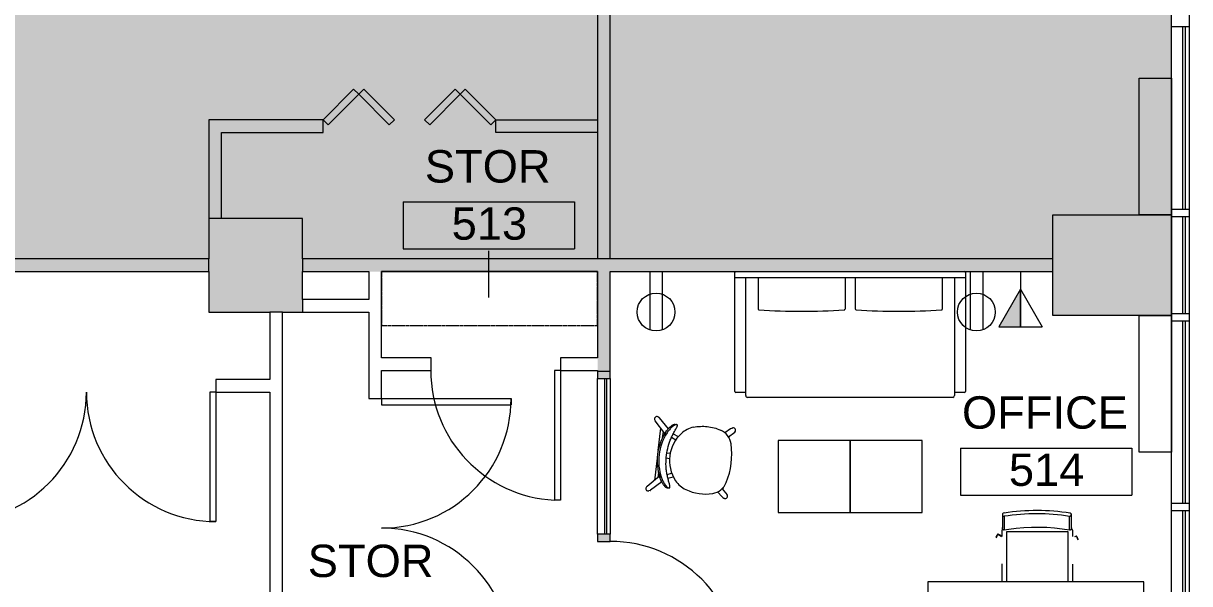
# Model space of a CAD drawing. Header units: inches. Extents: x 1 to 5284, y -575 to 1641.
# Drawn here: x 2889.9 to 3214, y -130 to 25.7 of the extents above; entities that cross this region are included whole.
import ezdxf

# ---------------------------------------------------------------- set-up
doc = ezdxf.new("R2010")
doc.units = ezdxf.units.IN
doc.header["$MEASUREMENT"] = 0
doc.linetypes.add('Overhead', pattern=[0.15625, 0.09375, -0.0625])
for name, color, linetype, lineweight in [('A-ANNO-NOTE', 131, 'Continuous', 20), ('A-AREA-IDEN', 2, 'Continuous', 20), ('A-DETL-GENF', 92, 'Continuous', 9), ('A-DOOR', 31, 'Continuous', 9), ('A-DOOR-FRAM', 31, 'Continuous', 9), ('A-GLAZ', 151, 'Continuous', 9), ('A-GLAZ-EXST', 7, 'Continuous', 9), ('A-WALL-PATT', 111, 'Continuous', 13), ('Bb-col', 7, 'Continuous', 9), ('Bb-cor', 7, 'Continuous', 9), ('Bb-dmiz', 7, 'Continuous', 9), ('BB-Wall', 7, 'Continuous', 9), ('CAD background - for revit_dwg', 8, 'Continuous', 9), ('I-FURN', 30, 'Continuous', 9), ('I-FURN-PNLS', 30, 'Continuous', 9), ('I-WALL', 2, 'Continuous', 13), ('Mullion', 7, 'Continuous', 9), ('Q-CASE', 31, 'Continuous', 9)]:
    doc.layers.add(name, color=color, linetype=linetype, lineweight=lineweight)
doc.styles.add('Arial', font='arial.ttf', dxfattribs={"height": 9})

# ---------------------------------------------------------------- blocks, each defined once
blk = doc.blocks.new('Single-Flush - With Sidelight - 36_ x 96_-1748717-New Construction - Tel_Data_Elec Plan')
at = {"layer": 'A-DOOR', "color": 250, "lineweight": 20}
for p, q in [((-16, -1.75), (-18, -1.75)), ((-18, -1.75), (-18, -37.75)), ((-16, -37.75), (-16, -1.75)), ((-16, -37.75), (-18, -37.75))]:
    blk.add_line(p, q, dxfattribs=at)
at = {"layer": 'A-DOOR'}
blk.add_arc((-18, -1.75), 36, 270, 0, dxfattribs=at)
at = {"layer": 'A-DOOR-FRAM', "color": 250, "lineweight": 20}
blk.add_line((65.28, 1.75), (65.28, -1.75), dxfattribs=at)
at = {"layer": 'A-GLAZ', "color": 250, "lineweight": 20}
for p, q in [((20, -0.75), (20, -0.25)), ((20, -0.25), (63.28, -0.25)), ((63.28, -0.75), (20, -0.75)), ((63.28, -0.25), (63.28, -0.75))]:
    blk.add_line(p, q, dxfattribs=at)
blk = doc.blocks.new('Double-Flush - 72_ x 84_-1651087-New Construction - Tel_Data_Elec Plan')
at = {"layer": 'A-DOOR', "color": 250, "lineweight": 20}
for p, q in [((-36, 37.75), (-34.25, 37.75)), ((-36, 1.75), (-36, 37.75)), ((-34.25, 1.75), (-34.25, 37.75)), ((34.25, 1.75), (34.25, 37.71)), ((36, 1.75), (36, 37.75)), ((-36, 1.75), (-34.25, 1.75)), ((36, 1.75), (34.25, 1.75))]:
    blk.add_line(p, q, dxfattribs=at)
at = {"layer": 'A-DOOR'}
for centre, start, end in [((-36, 1.75), 0, 90), ((36, 1.75), 90, 180)]:
    blk.add_arc(centre, 36, start, end, dxfattribs=at)
blk = doc.blocks.new('Single-Flush - 36_ x 96_-1570086-New Construction - Tel_Data_Elec Plan')
at = {"layer": 'A-DOOR', "color": 250, "lineweight": 20}
for p, q in [((16.25, -1.75), (16.25, -37.77)), ((18, -1.75), (16.25, -1.75)), ((18, -1.75), (18, -37.77)), ((18, -37.77), (16.25, -37.77))]:
    blk.add_line(p, q, dxfattribs=at)
at = {"layer": 'A-DOOR'}
blk.add_arc((18, -1.75), 36.07, 180, 267.2188, dxfattribs=at)
blk = doc.blocks.new('CGI_Bench - CGI_Bench-V44-New Construction - Tel_Data_Elec Plan')
at = {"layer": 'I-FURN-PNLS'}
h = blk.add_hatch(dxfattribs=at)
h.set_pattern_fill('FP_3', color=256, style=0, pattern_type=2)
h.set_pattern_definition([(180, (32.04, 38.733), (-3e-15, 24), []), (90, (32.04, 38.73), (72, -4e-15), [])])
h.paths.add_polyline_path([(32.04, 35.34), (32.41, 35.48), (32.45, 35.51), (32.61, 35.78), (32.63, 35.93), (32.58, 41.74), (32.45, 41.95), (32.19, 42.1), (31.81, 42.07), (31.63, 41.95), (31.53, 41.83), (31.46, 41.54), (31.5, 35.78), (31.54, 35.63), (31.75, 35.42), (31.97, 35.36)], flags=0)
h = blk.add_hatch(dxfattribs=at)
h.set_pattern_fill('FP_4', color=256, style=0, pattern_type=2)
h.set_pattern_definition([(180, (52.487, 38.733), (-3e-15, 24), []), (90, (52.49, 38.73), (72, -4e-15), [])])
h.paths.add_polyline_path([(52.49, 35.35), (52.78, 35.42), (52.99, 35.64), (53.07, 35.93), (53.05, 41.69), (52.9, 41.95), (52.64, 42.1), (52.48, 42.12), (52.14, 41.98), (51.98, 41.83), (51.9, 41.54), (51.93, 35.85), (51.99, 35.63), (52.3, 35.38), (52.34, 35.36)], flags=0)
for p, q in [((33.23, 48.19), (33.23, 44.33)), ((51.4, 44.31), (51.4, 48.17)), ((31.44, 43.33), (30.91, 42.35)), ((31.2, 42.2), (30.91, 42.35)), ((31.44, 43.33), (32.55, 42.73)), ((31.67, 42.99), (32.52, 42.53)), ((32.54, 43.8), (32.54, 42.53)), ((33.87, 43.85), (33.87, 30)), ((50.98, 43.85), (33.87, 43.85)), ((33.87, 43.8), (33.87, 30)), ((50.93, 43.85), (33.93, 43.85)), ((50.98, 30), (50.98, 43.85)), ((50.98, 30), (50.98, 43.8)), ((52.32, 42.6), (52.32, 43.8)), ((52.85, 42.55), (53.35, 42.79)), ((53.82, 41.78), (53.35, 42.79)), ((53.82, 41.78), (53.54, 41.65)), ((32.54, 34.97), (32.54, 30)), ((52.32, 30), (52.32, 34.86)), ((12, 30), (12, 0)), ((72, 30), (12, 30)), ((72, 0), (72, 30))]:
    blk.add_line(p, q, dxfattribs=at)
at = {"layer": 'I-FURN-PNLS', "flags": 128}
for points in [[(32.72, 48.65), (32.72, 48.01), (32.72, 47.43), (32.72, 46.91), (32.72, 46.44), (32.72, 46.03), (32.72, 45.69), (32.72, 45.4), (32.72, 45.17), (32.72, 45), (32.72, 44.89), (32.72, 44.84), (32.72, 44.83)], [(51.91, 44.82), (51.91, 44.85), (51.91, 44.94), (51.91, 45.09), (51.91, 45.3), (51.91, 45.57), (51.91, 45.9), (51.91, 46.29), (51.91, 46.74), (51.91, 47.25), (51.91, 47.81), (51.91, 48.43), (51.91, 48.63)], [(31.18, 42.83), (31.15, 42.75), (31.13, 42.65), (31.14, 42.56), (31.18, 42.48), (31.23, 42.4), (31.3, 42.34)], [(31.67, 42.99), (31.59, 43.02), (31.51, 43.03), (31.43, 43.02), (31.35, 42.99), (31.28, 42.95), (31.22, 42.9), (31.18, 42.83)], [(32.79, 44.6), (32.76, 44.55), (32.73, 44.5), (32.7, 44.45), (32.68, 44.4), (32.65, 44.35), (32.63, 44.3), (32.61, 44.25), (32.6, 44.2), (32.58, 44.14), (32.57, 44.09), (32.56, 44.03), (32.55, 43.98), (32.55, 43.92), (32.54, 43.87), (32.54, 43.81), (32.54, 43.8)], [(32.72, 44.83), (32.72, 44.86), (32.72, 44.96), (32.72, 45.04)], [(33.23, 44.33), (33.21, 44.33), (33.19, 44.33), (33.17, 44.33), (33.15, 44.33), (33.13, 44.34), (33.11, 44.34), (33.09, 44.35), (33.07, 44.35), (33.05, 44.36), (33.03, 44.37), (33.01, 44.38), (32.99, 44.38), (32.98, 44.39), (32.96, 44.4), (32.94, 44.42), (32.93, 44.43), (32.91, 44.44), (32.89, 44.45), (32.88, 44.47), (32.86, 44.48), (32.85, 44.5), (32.84, 44.51), (32.82, 44.53), (32.81, 44.54), (32.8, 44.56), (32.79, 44.58), (32.78, 44.6), (32.77, 44.61), (32.76, 44.63), (32.76, 44.65), (32.75, 44.67), (32.74, 44.69), (32.74, 44.71), (32.73, 44.73), (32.73, 44.75), (32.73, 44.77), (32.72, 44.79), (32.72, 44.81), (32.72, 44.83), (32.72, 44.83)], [(51.4, 44.31), (49.3, 44.63), (47.19, 44.87), (45.07, 45.03), (42.95, 45.1), (40.83, 45.08), (38.7, 44.98), (36.59, 44.8), (34.48, 44.53), (33.23, 44.33)], [(51.91, 44.82), (51.91, 44.8), (51.9, 44.78), (51.9, 44.76), (51.9, 44.74), (51.9, 44.72), (51.89, 44.7), (51.89, 44.68), (51.88, 44.66), (51.87, 44.64), (51.87, 44.62), (51.86, 44.6), (51.85, 44.58), (51.84, 44.56), (51.83, 44.55), (51.82, 44.53), (51.81, 44.51), (51.79, 44.5), (51.78, 44.48), (51.77, 44.47), (51.75, 44.45), (51.74, 44.44), (51.72, 44.43), (51.71, 44.41), (51.69, 44.4), (51.67, 44.39), (51.66, 44.38), (51.64, 44.37), (51.62, 44.36), (51.6, 44.35), (51.58, 44.34), (51.56, 44.34), (51.54, 44.33), (51.52, 44.33), (51.5, 44.32), (51.48, 44.32), (51.46, 44.31), (51.44, 44.31), (51.42, 44.31), (51.4, 44.31), (51.4, 44.31)], [(52.32, 43.8), (52.32, 43.85), (52.31, 43.91), (52.31, 43.97), (52.3, 44.02), (52.29, 44.07), (52.28, 44.13), (52.26, 44.18), (52.25, 44.24), (52.23, 44.29), (52.21, 44.34), (52.18, 44.39), (52.16, 44.44), (52.13, 44.49), (52.1, 44.54), (52.07, 44.58), (52.04, 44.63), (52.01, 44.67), (51.97, 44.71), (51.93, 44.76), (51.9, 44.8)], [(51.91, 45.02), (51.91, 44.89), (51.91, 44.83), (51.91, 44.82)], [(53.58, 42.27), (53.54, 42.34), (53.48, 42.4), (53.42, 42.45), (53.34, 42.48), (53.26, 42.49), (53.18, 42.48), (53.1, 42.46)], [(53.51, 41.85), (53.56, 41.92), (53.6, 42.01), (53.62, 42.1), (53.61, 42.19), (53.58, 42.27)]]:
    blk.add_lwpolyline(points, dxfattribs=at)
at = {"layer": 'I-FURN-PNLS'}
for centre, radius, start, end in [((31.51, 42.65), 0.373, 151.6127, 165.6924), ((31.51, 42.65), 0.373, 127.5002, 151.6127), ((33.93, 43.8), 0.053, 90, 180), ((50.93, 43.8), 0.053, 0, 90), ((53.24, 42.12), 0.373, 25, 49.1125), ((53.24, 42.12), 0.373, 10.9203, 25)]:
    blk.add_arc(centre, radius, start, end, dxfattribs=at)
for centre, major_axis, ratio, start_param, end_param in [((33.23, 48.65), (0.507, 0), 0.899459, 1.570796, 4.712389), ((42.26, 1.13), (54.09, 0), 0.899459, 1.397913, 1.738627), ((42.26, 1.13), (53.09, 0), 0.899459, 1.397883, 1.741819), ((51.4, 48.63), (-0.507, 0), 0.899459, 1.570796, 4.369819), ((33.23, 45.04), (0.507, 0), 0.99468, 3.141593, 3.403392), ((51.4, 45.02), (0.507, 0), 0.99468, 6.239129, 6.428751)]:
    blk.add_ellipse(centre, major_axis=major_axis, ratio=ratio, start_param=start_param, end_param=end_param, dxfattribs=at)
blk = doc.blocks.new('FURN-SEATING-SOFA-2 _ 3 SEAT-LARGE - TWO SEAT-1742381-New Construction - Tel_Data_Elec Plan')
at = {"layer": 'I-FURN'}
for p, q in [((-46.5, -34.72), (-46.5, -1.62)), ((-46.25, -1.37), (-43.49, -1.37)), ((-43.49, -33.22), (-43.49, -0.5)), ((-42.99, 0), (14.02, 0)), ((14.52, -0.5), (14.52, -33.22)), ((14.52, -1.38), (17.28, -1.38)), ((17.53, -1.63), (17.53, -34.72)), ((-40.09, -33.22), (-40.09, -24.54)), ((-15.94, -33.22), (-15.94, -24.6)), ((-13.07, -33.22), (-13.07, -24.54)), ((11.08, -33.22), (11.08, -24.6)), ((-46.5, -33.22), (17.53, -33.22)), ((17.28, -34.97), (-46.25, -34.97))]:
    blk.add_line(p, q, dxfattribs=at)
for centre, radius, start, end in [((-46.25, -1.62), 0.25, 90, 180), ((-42.99, -0.5), 0.5, 90, 180), ((14.02, -0.5), 0.5, 360, 90), ((17.28, -1.63), 0.25, 0, 90), ((-39.88, -24.54), 0.203, 93.6013, 180), ((-28.16, -210.74), 186.77, 86.3183, 93.6013), ((-16.19, -24.6), 0.25, 0, 86.3183), ((-12.86, -24.54), 0.203, 93.6013, 180), ((-1.14, -210.74), 186.77, 86.3183, 93.6013), ((10.83, -24.6), 0.25, 0, 86.3183), ((-46.25, -34.72), 0.25, 180, 270), ((17.28, -34.72), 0.25, 270, 0)]:
    blk.add_arc(centre, radius, start, end, dxfattribs=at)
blk = doc.blocks.new('Steelcase Coalesse - Millbrae - Table - Side - 20__ D x 20__ W x 20__ H-1742382-New Construction - Tel_Data_Elec Plan')
at = {"layer": 'I-FURN'}
for p, q in [((-26.54, 0), (-46.5, 0)), ((-46.5, 0), (-46.5, -20)), ((-26.54, -20), (-26.54, 0)), ((-46.5, -20), (-26.54, -20))]:
    blk.add_line(p, q, dxfattribs=at)
blk = doc.blocks.new('JCR4_JCR5_US - JCR4-1733013-New Construction - Tel_Data_Elec Plan')
at = {"layer": 'I-FURN'}
for p, q in [((-10.2, 10.88), (-10.37, 11.26)), ((-7.44, 7.96), (-10.12, 10.77)), ((-5.96, 8.77), (-9.16, 11.83)), ((-1.08, 10), (-7.25, 10)), ((1.08, 10), (7.33, 10)), ((6.04, 8.74), (9.19, 11.82)), ((7.47, 7.93), (10.13, 10.79)), ((10.23, 10.95), (10.38, 11.28)), ((-8.87, 6.32), (-8.85, 6.53)), ((-4.83, 9.22), (-6.43, 9.22)), ((-5.18, 6.75), (-4.65, 5.53)), ((-0.68, 7.54), (-0.68, 6.63)), ((0.75, 7.54), (0.75, 6.62)), ((5.19, 6.78), (4.64, 5.52)), ((4.82, 9.22), (6.53, 9.22)), ((8.87, 6.32), (8.84, 6.53)), ((-8.87, 6.32), (-8.87, 5.78)), ((-6.24, 6.38), (-5.62, 4.95)), ((6.26, 6.41), (5.62, 4.94)), ((8.87, 6.32), (8.87, 5.79)), ((-9.81, -9.68), (-9.86, -9.79)), ((-9.51, -9.2), (-8.28, -7.79)), ((-7.26, -8.93), (-8.77, -10.49)), ((-6.92, -9.18), (-7.5, -9.18)), ((6.89, -9.18), (7.51, -9.18)), ((7.25, -8.91), (8.77, -10.48)), ((9.51, -9.19), (8.28, -7.77)), ((9.81, -9.67), (9.86, -9.77))]:
    blk.add_line(p, q, dxfattribs=at)
for centre, radius, start, end in [((-9.78, 11.47), 0.628, 166.1474, 199.8082), ((-9.77, 11.47), 0.641, 121.9105, 166.1469), ((-9.71, 11.16), 0.566, 209.829, 223.601), ((-9.63, 11.25), 0.899, 107.5968, 121.7121), ((-9.73, 11.44), 0.692, 34.8142, 104.6914), ((9.75, 11.43), 0.678, 75.592, 144.5315), ((9.65, 11.24), 0.884, 58.7684, 72.2669), ((9.77, 11.45), 0.641, 13.8528, 58.0897), ((9.71, 11.18), 0.567, 317.0423, 335.9672), ((9.78, 11.46), 0.628, 343.8206, 13.8528), ((-0.01, -3.48), 10.13, 49.164, 130.836), ((-1.93, -1.26), 7.2, 130.836, 161.2232), ((1.9, -1.26), 7.2, 18.7614, 49.164), ((3.02, -2.95), 12.43, 161.2232, 196.5607), ((-8.15, -10.39), 1.8, 139, 157), ((-4.15, -5.08), 4.95, 196.5607, 254.9181), ((4.12, -5.08), 4.95, 285.0819, 343.455), ((8.15, -10.37), 1.8, 23, 41), ((-9.38, -9.99), 0.519, 157, 181.5753), ((-9.18, -9.99), 0.716, 181.5753, 222.4247), ((-9.27, -10.07), 0.594, 222.4247, 267.5753), ((-9.21, -10.02), 0.651, 262.5828, 312.7695), ((-0.01, 10.26), 20.83, 254.9181, 285.0819), ((9.21, -10), 0.651, 227.2305, 277.4172), ((9.27, -10.05), 0.594, 272.4247, 317.5753), ((9.18, -9.97), 0.716, 317.5753, 358.4247), ((9.38, -9.98), 0.519, 358.4247, 23)]:
    blk.add_arc(centre, radius, start, end, dxfattribs=at)
for centre, major_axis, ratio, start_param, end_param in [((0, -4.56), (-14.63, 0.06), 0.998476, 4.272146, 5.16045), ((0, -4.58), (-14.23, 0.06), 0.998613, 4.258968, 5.173893), ((1.04, 13.33), (9.82, 7.83), 0.171248, 2.935459, 3.086797), ((0.03, 12.52), (-8.76, 6.98), 0.171276, 3.198737, 3.354244)]:
    blk.add_ellipse(centre, major_axis=major_axis, ratio=ratio, start_param=start_param, end_param=end_param, dxfattribs=at)
for points, knots in [([(-8.85, 6.53), (-8.83, 6.58), (-8.79, 6.67), (-8.69, 6.82), (-8.59, 6.94), (-8.47, 7.07), (-8.29, 7.26), (-8.02, 7.5), (-7.65, 7.8), (-7.23, 8.1), (-6.77, 8.38), (-6.45, 8.54), (-6.28, 8.62)], [0, 0, 0, 0, 0.125, 0.1875, 0.25, 0.3125, 0.375, 0.5, 0.625, 0.75, 0.875, 1, 1, 1, 1]), ([(-6.28, 8.17), (-6.45, 8.09), (-6.77, 7.92), (-7.23, 7.63), (-7.65, 7.32), (-8.02, 7.01), (-8.29, 6.76), (-8.47, 6.57), (-8.59, 6.44), (-8.69, 6.31), (-8.79, 6.16), (-8.83, 6.07), (-8.85, 6.02)], [0, 0, 0, 0, 0.125, 0.25, 0.375, 0.5, 0.625, 0.6875, 0.75, 0.8125, 0.875, 1, 1, 1, 1]), ([(-5.85, 6.53), (-5.49, 6.66), (-4.74, 6.91), (-3.18, 7.3), (-1.14, 7.58), (1.36, 7.57), (3.39, 7.27), (4.93, 6.88), (5.67, 6.63), (6.03, 6.5)], [0, 0, 0, 0, 0.1, 0.2, 0.4, 0.6, 0.8, 0.9, 1, 1, 1, 1]), ([(6.28, 8.62), (6.45, 8.54), (6.77, 8.38), (7.23, 8.1), (7.65, 7.8), (8.02, 7.5), (8.28, 7.26), (8.47, 7.07), (8.58, 6.94), (8.68, 6.82), (8.79, 6.67), (8.83, 6.58), (8.84, 6.53)], [0, 0, 0, 0, 0.125, 0.25, 0.375, 0.5, 0.625, 0.6875, 0.75, 0.8125, 0.875, 1, 1, 1, 1]), ([(8.84, 6.02), (8.83, 6.07), (8.79, 6.16), (8.68, 6.31), (8.58, 6.44), (8.46, 6.58), (8.28, 6.77), (8.02, 7.02), (7.65, 7.33), (7.23, 7.63), (6.77, 7.92), (6.45, 8.09), (6.28, 8.17)], [0, 0, 0, 0, 0.125, 0.1875, 0.25, 0.3125, 0.375, 0.5, 0.625, 0.75, 0.875, 1, 1, 1, 1])]:
    blk.add_open_spline(points, degree=3, knots=knots, dxfattribs=at)
for points in [[(-8.84, 5.61), (-8.82, 5.57), (-8.76, 5.52), (-8.57, 5.52), (-8.29, 5.59), (-7.92, 5.72), (-7.49, 5.89), (-6.99, 6.09), (-6.44, 6.31), (-6.05, 6.46), (-5.85, 6.53)], [(6.03, 6.5), (6.22, 6.43), (6.59, 6.29), (7.11, 6.08), (7.57, 5.89), (7.98, 5.73), (8.33, 5.62), (8.59, 5.55), (8.77, 5.56), (8.83, 5.61), (8.84, 5.64)], [(8.72, 1.05), (9.13, -0.15), (9.58, -2.7), (9.23, -5.26), (8.86, -6.49)]]:
    blk.add_open_spline(points, degree=3, dxfattribs=at)
blk = doc.blocks.new('Upper Cabinet - Standard Upper Cabinet-1746431-New Construction - Tel_Data_Elec Plan')
at = {"layer": 'Q-CASE', "lineweight": 13}
blk.add_line((12.74, 0), (-47.26, 0), dxfattribs=at)
at = {"layer": 'Q-CASE', "linetype": 'Overhead'}
for p, q in [((-47.26, 0), (-47.26, -15)), ((12.74, -15), (12.74, 0)), ((-47.26, -15), (12.74, -15))]:
    blk.add_line(p, q, dxfattribs=at)
blk = doc.blocks.new('CAD background - for revit_dwg-1564186-New Construction - Tel_Data_Elec Plan')
at = {"lineweight": 9}
h = blk.add_hatch(color=256, dxfattribs=at)
h.paths.add_polyline_path([(1469.42, 5), (1473.5, 5), (1473.5, 38), (1445.5, 38), (1445.5, 5), (1468.92, 5)], flags=0)
h.paths.add_polyline_path([(2194, 5), (2194, 33), (2166, 33), (2166, 5)], flags=0)
h.paths.add_polyline_path([(245.5, 5), (273.5, 5), (273.5, 38), (245.5, 38)], flags=0)
h.paths.add_polyline_path([(485.5, 5), (513.5, 5), (513.5, 38), (485.5, 38)], flags=0)
h.paths.add_polyline_path([(1233.5, 5), (1233.5, 38), (1205.5, 38), (1205.5, 5), (1230, 5)], flags=0)
h.paths.add_polyline_path([(1953.5, 5), (1953.5, 38), (1925.5, 38), (1925.5, 5), (1945.8, 5)], flags=0)
h.paths.add_polyline_path([(965.5, 5), (993.5, 5), (993.5, 38), (965.5, 38)], flags=0)
h.paths.add_polyline_path([(1685.5, 5), (1713.5, 5), (1713.5, 38), (1685.5, 38), (1685.5, 16.3)], flags=0)
h.paths.add_polyline_path([(725.5, 5), (753.5, 5), (753.5, 38), (725.5, 38), (725.5, 16.3)], flags=0)
h.paths.add_polyline_path([(737.41, 245), (751.5, 245), (751.5, 250), (755, 250), (755, 275.5), (726.5, 275.5), (726.5, 245), (730, 245)], flags=0)
h.paths.add_polyline_path([(2161, 245.5), (2194, 245.5), (2194, 273.5), (2161, 273.5)], flags=0)
h.paths.add_polyline_path([(5, 245.5), (38, 245.5), (38, 273.5), (5, 273.5)], flags=0)
h.paths.add_polyline_path([(1229, 246.5), (1232.5, 246.5), (1232.5, 272.25), (1208.75, 272.25), (1208.75, 246.5)], flags=0)
h.paths.add_polyline_path([(1952.5, 246.5), (1952.5, 272.5), (1891.5, 272.5), (1891.5, 246.5), (1947, 246.5)], flags=0)
h.paths.add_polyline_path([(1472.5, 246.5), (1472.5, 272.5), (1446.5, 272.5), (1446.5, 246.5), (1469, 246.5)], flags=0)
h.paths.add_polyline_path([(491.17, 246.5), (512.5, 246.5), (512.5, 272.5), (486.5, 272.5), (486.5, 246.5)], flags=0)
h.paths.add_polyline_path([(1709, 246.5), (1712.5, 246.5), (1712.5, 272.5), (1686.5, 272.5), (1686.5, 246.5), (1690, 246.5)], flags=0)
h.paths.add_polyline_path([(999, 250), (1022, 250), (1022, 272.5), (970, 272.5), (970, 250)], flags=0)
h.paths.add_polyline_path([(5, 485.5), (38, 485.5), (38, 513.5), (5, 513.5)], flags=0)
h.paths.add_polyline_path([(2194, 485.5), (2194, 513.5), (2161, 513.5), (2161, 485.5)], flags=0)
h.paths.add_polyline_path([(1945.8, 486.5), (1952.5, 486.5), (1952.5, 512.5), (1926.5, 512.5), (1926.5, 486.5), (1943.5, 486.5)], flags=0)
h.paths.add_polyline_path([(1690, 486.5), (1712.5, 486.5), (1712.5, 512.5), (1686.5, 512.5), (1686.5, 486.5)], flags=0)
h.paths.add_polyline_path([(1451.02, 486.5), (1476.77, 486.5), (1476.77, 512.5), (1450.77, 512.5), (1450.77, 486.5)], flags=0)
h.paths.add_polyline_path([(752.5, 486.5), (752.5, 512.5), (726.5, 512.5), (726.5, 486.5), (730, 486.5)], flags=0)
h.paths.add_polyline_path([(486.5, 486.5), (512.5, 486.5), (512.5, 512.5), (486.5, 512.5)], flags=0)
h.paths.add_polyline_path([(272.5, 486.5), (272.5, 512.5), (246.5, 512.5), (246.5, 486.5)], flags=0)
h.paths.add_polyline_path([(38, 725.5), (38, 753.5), (5, 753.5), (5, 725.5)], flags=0)
h.paths.add_polyline_path([(2161, 725.5), (2194, 725.5), (2194, 753.5), (2161, 753.5)], flags=0)
h.paths.add_polyline_path([(752.5, 726.5), (752.5, 752.5), (726.5, 752.5), (726.5, 726.5)], flags=0)
h.paths.add_polyline_path([(1450.77, 726.5), (1476.77, 726.5), (1476.77, 752.5), (1450.77, 752.5)], flags=0)
h.paths.add_polyline_path([(1686.5, 726.5), (1712.5, 726.5), (1712.5, 752.5), (1686.5, 752.5)], flags=0)
h.paths.add_polyline_path([(246.5, 726.5), (272.5, 726.5), (272.5, 752.5), (246.5, 752.5)], flags=0)
h.paths.add_polyline_path([(486.5, 726.5), (512.5, 726.5), (512.5, 752.5), (486.5, 752.5)], flags=0)
h.paths.add_polyline_path([(1952.5, 726.5), (1952.5, 752.5), (1926.5, 752.5), (1926.5, 726.5)], flags=0)
h.paths.add_polyline_path([(5, 965.5), (38, 965.5), (38, 993.5), (5, 993.5)], flags=0)
h.paths.add_polyline_path([(2194, 965.5), (2194, 993.5), (2161, 993.5), (2161, 965.5)], flags=0)
h.paths.add_polyline_path([(728.81, 966.5), (752.5, 966.5), (752.5, 992.5), (728.81, 992.5), (728.81, 991)], flags=0)
h.paths.add_polyline_path([(1206.5, 966.5), (1232.5, 966.5), (1232.5, 992.5), (1206.5, 992.5), (1206.5, 977.34)], flags=0)
h.paths.add_polyline_path([(1446.5, 966.5), (1472.5, 966.5), (1472.5, 992.5), (1446.5, 992.5), (1446.5, 981.01)], flags=0)
h.paths.add_polyline_path([(992.5, 966.5), (992.5, 992.5), (966.5, 992.5), (966.5, 966.5)], flags=0)
h.paths.add_polyline_path([(1712.5, 966.5), (1712.5, 992.5), (1686.5, 992.5), (1686.5, 966.5)], flags=0)
h.paths.add_polyline_path([(512.5, 966.5), (512.5, 992.5), (486.5, 992.5), (486.5, 966.5)], flags=0)
h.paths.add_polyline_path([(1952.5, 966.5), (1952.5, 992.5), (1926.5, 992.5), (1926.5, 966.5)], flags=0)
h.paths.add_polyline_path([(272.5, 966.5), (272.5, 992.5), (246.5, 992.5), (246.5, 966.5)], flags=0)
at = {"layer": 'A-GLAZ-EXST'}
for p, q in [((2197.13, 515), (2197.13, 565.75)), ((2197.88, 515), (2197.88, 565.75)), ((2197.13, 486), (2197.13, 513)), ((2197.88, 486), (2197.88, 513)), ((2197.13, 433.25), (2197.13, 484)), ((2197.88, 433.25), (2197.88, 484)), ((2197.13, 380.5), (2197.13, 431.25)), ((2197.88, 380.5), (2197.88, 431.25))]:
    blk.add_line(p, q, dxfattribs=at)
at = {"layer": 'Bb-col'}
for p, q in [((1952.5, 490), (1952.5, 497.75)), ((1947, 486.5), (1952.5, 486.5))]:
    blk.add_line(p, q, dxfattribs=at)
at = {"layer": 'Bb-col', "flags": 128}
for points in [[(1952.5, 501.25), (1952.5, 512.5), (1926.5, 512.5), (1926.5, 501.25)], [(2194, 513.5), (2194, 485.5), (2161, 485.5), (2161, 497.75)], [(2161, 501.25), (2161, 513.5), (2194, 513.5)], [(1926.5, 497.75), (1926.5, 486.5), (1943.5, 486.5)]]:
    blk.add_lwpolyline(points, dxfattribs=at)
at = {"layer": 'Bb-cor'}
blk.add_line((2194, 381.28), (2194, 1074.28), dxfattribs=at)
at = {"layer": 'Bb-cor', "flags": 128}
blk.add_lwpolyline([(0, 1074.28), (0, 0), (2199, 0), (2199, 1074.28)], dxfattribs=at)
for points in [[(2194, 513.5), (2185, 513.5), (2185, 551.5), (2194, 551.5)], [(2194, 485.5), (2194, 447.5), (2185, 447.5), (2185, 485.5)]]:
    blk.add_lwpolyline(points, close=True, dxfattribs=at)
at = {"layer": 'Bb-dmiz'}
for p, q in [((1952.5, 497.75), (1971, 497.75)), ((1974.5, 497.75), (2034.5, 497.75)), ((2038, 497.75), (2087.97, 497.75))]:
    blk.add_line(p, q, dxfattribs=at)
at = {"layer": 'BB-Wall', "flags": 128}
for points in [[(2038, 501.25), (2038, 575.75), (2034.5, 575.75), (2034.5, 501.25)], [(1930, 512.5), (1930, 536.44), (1958.25, 536.44), (1958.25, 539.94), (1926.5, 539.94), (1926.5, 512.5)], [(2034.5, 536.44), (2006.25, 536.44), (2006.25, 539.94), (2034.5, 539.94)]]:
    blk.add_lwpolyline(points, dxfattribs=at)
for points in [[(1968.15, 547.02), (1969.56, 548.43), (1978.05, 539.94), (1976.63, 538.53), (1968.15, 547.02), (1966.73, 548.43), (1958.25, 539.94), (1959.66, 538.53)], [(1996.35, 547.02), (1994.94, 548.43), (1986.45, 539.94), (1987.87, 538.53), (1996.35, 547.02), (1997.77, 548.43), (2006.25, 539.94), (2004.84, 538.53)]]:
    blk.add_lwpolyline(points, close=True, dxfattribs=at)
at = {"layer": 'Mullion'}
for p, q in [((2199, 565.75), (2194, 565.75)), ((2199, 515), (2194, 515)), ((2199, 513), (2194, 513)), ((2199, 486), (2194, 486)), ((2199, 484), (2194, 484)), ((2199, 433.25), (2194, 433.25)), ((2199, 431.25), (2194, 431.25))]:
    blk.add_line(p, q, dxfattribs=at)
blk = doc.blocks.new('FORM Room Tag - Name _ Number-61107-New Construction - Tel_Data_Elec Plan')
at = {"layer": 'A-AREA-IDEN'}
for p, q in [((-0.2444, -0.0231), (-0.2444, -0.1589)), ((-0.2444, -0.0231), (0.2515, -0.0231)), ((0.2515, -0.0231), (0.2515, -0.1589)), ((-0.2444, -0.1589), (0.2515, -0.1589))]:
    blk.add_line(p, q, dxfattribs=at)

msp = doc.modelspace()

# ---------------------------------------------------------------- hatches: boundary and pattern name
at = {"layer": 'A-ANNO-NOTE', "lineweight": 9}
msp.add_hatch(color=256, dxfattribs=at).paths.add_polyline_path([(3166.97, -58.64), (3166.97, -48.18), (3160.97, -58.64)], flags=0)
at = {"layer": 'A-DETL-GENF'}
h = msp.add_hatch(color=9, dxfattribs=at)
h.paths.add_polyline_path([(1539.14, -536.01), (1632.72, -536.01), (1632.72, -231.26), (1741.47, -231.26), (1741.47, -28.51), (1767.47, -28.51), (1767.47, -51.01), (1806.29, -51.01), (1806.29, -7.01), (1810.29, -7.01), (1810.29, 64.99), (1806.29, 64.99), (1806.29, 211.8), (1810.29, 211.8), (1810.29, 247.8), (1806.29, 247.8), (1806.29, 349.8), (1810.29, 349.8), (1810.29, 354.11), (1559.79, 354.11), (1559.79, 415.99), (1683.79, 415.99), (1683.79, 449.99), (1743.79, 449.99), (1743.79, 451.49), (1767.47, 451.49), (1767.47, 425.49), (1743.79, 425.49), (1743.79, 415.99), (1810.29, 415.99), (1810.29, 455.99), (1896.29, 455.99), (1896.29, 415.99), (2400.75, 415.99), (2400.75, 425.49), (2461.47, 425.49), (2461.47, 451.49), (2487.47, 451.49), (2487.47, 425.49), (2490.75, 425.49), (2490.75, 446.99), (2550.75, 446.99), (2550.75, 320.99), (2465.75, 320.99), (2465.75, 211.49), (2491.75, 211.49), (2491.75, 185.49), (2465.75, 185.49), (2465.75, 39.49), (2497.97, 39.49), (2497.97, -39.76), (2701.47, -39.76), (2701.47, -28.51), (2727.47, -28.51), (2727.47, -39.76), (2941.47, -39.76), (2941.47, -28.51), (2967.47, -28.51), (2967.47, -39.76), (3175.97, -39.76), (3175.97, -27.51), (3208.97, -27.51), (3208.97, 184.49), (3175.97, 184.49), (3175.97, 212.49), (3208.97, 212.49), (3208.97, 424.49), (3175.97, 424.49), (3175.97, 452.49), (3208.97, 452.49), (3208.97, 533.26), (1019.97, 533.26), (1019.97, 452.49), (1052.97, 452.49), (1052.97, 424.49), (1019.97, 424.49), (1019.97, 212.49), (1052.97, 212.49), (1052.97, 184.49), (1019.97, 184.49), (1019.97, -27.51), (1052.97, -27.51), (1052.97, -55.51), (1019.97, -55.51), (1019.97, -267.51), (1052.97, -267.51), (1052.97, -295.51), (1019.97, -295.51), (1019.97, -536.01), (1260.47, -536.01), (1260.47, -503.01), (1288.47, -503.01), (1288.47, -536.01), (1500.47, -536.01), (1500.47, -503.01), (1528.47, -503.01), (1528.47, -536.01)], flags=0)
h.paths.add_polyline_path([(1501.47, -294.51), (1501.47, -268.51), (1527.47, -268.51), (1527.47, -294.51), (1506.14, -294.51)], flags=0)
h.paths.add_polyline_path([(1261.47, -54.51), (1261.47, -28.51), (1287.47, -28.51), (1287.47, -54.51)], flags=0)
h.paths.add_polyline_path([(1527.47, -54.51), (1501.47, -54.51), (1501.47, -28.51), (1527.47, -28.51)], flags=0)
h.paths.add_polyline_path([(2393.25, -53.89), (2393.25, 354.11), (2287.31, 354.11), (2287.31, 343.11), (2352.37, 343.11), (2352.37, 302.05), (2226.31, 302.05), (2226.31, 354.11), (1910.31, 354.11), (1910.31, -53.89), (2214.31, -53.89), (2214.31, -41.89), (2186.56, -41.89), (2186.56, 8.11), (2326.31, 8.11), (2326.31, -49.89), (2295.31, -49.89), (2295.31, -41.89), (2268.31, -41.89), (2268.31, -53.89), (2392.12, -53.89)], flags=0)
h.paths.add_polyline_path([(1741.47, 185.49), (1741.47, 211.49), (1767.47, 211.49), (1767.47, 185.49)], flags=0)
h.paths.add_polyline_path([(2701.47, 185.49), (2701.47, 211.49), (2727.47, 211.49), (2727.47, 185.49)], flags=0)
h.paths.add_polyline_path([(2941.47, 185.49), (2941.47, 211.49), (2967.47, 211.49), (2967.47, 185.49)], flags=0)
h.paths.add_polyline_path([(1501.47, 185.49), (1501.47, 211.49), (1527.47, 211.49), (1527.47, 185.49)], flags=0)
h.paths.add_polyline_path([(1261.47, 185.49), (1261.47, 211.49), (1287.47, 211.49), (1287.47, 185.49)], flags=0)
h.paths.add_polyline_path([(1287.47, 425.49), (1261.47, 425.49), (1261.47, 451.49), (1287.47, 451.49)], flags=0)
h.paths.add_polyline_path([(1527.47, 425.49), (1501.47, 425.49), (1501.47, 451.49), (1527.47, 451.49), (1527.47, 446.93)], flags=0)
h.paths.add_polyline_path([(2221.47, 425.49), (2221.47, 451.49), (2247.47, 451.49), (2247.47, 425.49), (2226.31, 425.49)], flags=0)
h.paths.add_polyline_path([(2967.47, 425.49), (2941.47, 425.49), (2941.47, 451.49), (2967.47, 451.49), (2967.47, 446.99)], flags=0)
h.paths.add_polyline_path([(2727.47, 425.49), (2701.47, 425.49), (2701.47, 451.49), (2727.47, 451.49), (2727.47, 446.99)], flags=0)
h.paths.add_polyline_path([(2007.47, 425.49), (1981.47, 425.49), (1981.47, 451.49), (2007.47, 451.49), (2007.47, 446.99)], flags=0)
at = {"layer": 'A-WALL-PATT'}
for points in [[(2941.47, -43.26), (2941.47, -39.76), (2727.47, -39.76), (2727.47, -43.26)], [(3087.87, -43.26), (3175.97, -43.26), (3175.97, -39.76), (2967.47, -39.76), (2967.47, -43.26), (3052.97, -43.26)]]:
    msp.add_hatch(color=8, dxfattribs=at).paths.add_polyline_path(points, flags=0)
h = msp.add_hatch(color=8, dxfattribs=at)
h.paths.add_polyline_path([(3049.47, -521.01), (3052.97, -521.01), (3052.97, -387.48), (3049.47, -387.48), (3049.47, -454.18)], flags=0)
h.paths.add_polyline_path([(3049.47, -369.48), (3052.97, -369.48), (3052.97, -367.48), (3049.47, -367.48)], flags=0)
h.paths.add_polyline_path([(3049.47, -331.48), (3052.97, -331.48), (3052.97, -323.48), (3049.47, -323.48)], flags=0)
h.paths.add_polyline_path([(3049.47, -287.48), (3052.97, -287.48), (3052.97, -277.77), (3049.47, -277.77)], flags=0)
h.paths.add_polyline_path([(3051.97, -205.51), (3052.97, -205.51), (3052.97, -203.51), (3049.47, -203.51), (3049.47, -205.51), (3051.47, -205.51)], flags=0)
h.paths.add_polyline_path([(3049.47, -167.48), (3052.97, -167.48), (3052.97, -155.51), (3049.47, -155.51)], flags=0)
h.paths.add_polyline_path([(3052.97, -118.26), (3052.97, -116.26), (3049.47, -116.26), (3049.47, -118.26), (3051.97, -118.26)], flags=0)
h.paths.add_polyline_path([(3052.97, -72.98), (3052.97, -43.26), (3049.47, -43.26), (3049.47, -72.98), (3051.97, -72.98)], flags=0)

# ---------------------------------------------------------------- linework, layer by layer
at = {"layer": 'A-ANNO-NOTE'}
for p, q in [((3063.98, -43.26), (3063.98, -59.46)), ((3067.47, -43.26), (3067.47, -59.46)), ((3152.98, -43.26), (3152.98, -59.46)), ((3156.47, -43.26), (3156.47, -59.46)), ((3166.97, -43.26), (3166.97, -58.64)), ((3166.97, -48.18), (3160.97, -58.64)), ((3166.97, -48.18), (3160.97, -58.64)), ((3166.97, -58.64), (3166.97, -48.18)), ((3166.97, -48.18), (3172.97, -58.64)), ((3160.97, -58.64), (3166.97, -58.64)), ((3160.97, -58.64), (3172.97, -58.64))]:
    msp.add_line(p, q, dxfattribs=at)
for centre in [(3065.72, -54.51), (3154.72, -54.51)]:
    msp.add_circle(centre, 5.25, dxfattribs=at)
at = {"layer": 'A-AREA-IDEN'}
msp.add_line((3019.29, -50.44), (3019.29, -37.52), dxfattribs=at)
at = {"layer": 'I-WALL', "color": 250, "lineweight": 20}
for p, q in [((2941.47, -39.76), (2727.47, -39.76)), ((2941.47, -43.26), (2941.47, -39.76)), ((3175.97, -39.76), (2967.47, -39.76)), ((2967.47, -39.76), (2967.47, -43.26)), ((3175.97, -43.26), (3175.97, -39.76)), ((2727.47, -43.26), (2941.47, -43.26)), ((2967.47, -43.26), (2985.97, -43.26)), ((2985.97, -43.26), (2985.97, -51.01)), ((2989.47, -43.26), (3049.47, -43.26)), ((2989.47, -67.26), (2989.47, -43.26)), ((3049.47, -43.26), (3049.47, -67.26)), ((3052.97, -43.26), (3175.97, -43.26)), ((3052.97, -72.98), (3052.97, -43.26)), ((2985.97, -51.01), (2967.47, -51.01)), ((2967.47, -51.01), (2967.47, -54.51)), ((2958.47, -54.51), (2958.47, -73.26)), ((2961.97, -54.51), (2958.47, -54.51)), ((2961.97, -159.98), (2961.97, -54.51)), ((2967.47, -54.51), (2985.97, -54.51)), ((2985.97, -54.51), (2985.97, -78.58)), ((3003.22, -67.26), (2989.47, -67.26)), ((3003.22, -70.76), (3003.22, -67.26)), ((3049.47, -67.26), (3039.22, -67.26)), ((3039.22, -67.26), (3039.22, -70.76)), ((2989.47, -78.58), (2989.47, -70.76)), ((2989.47, -70.76), (3003.22, -70.76)), ((3039.22, -70.76), (3049.47, -70.76)), ((3049.47, -70.76), (3049.47, -72.98)), ((2958.47, -73.26), (2943.47, -73.26)), ((2943.47, -73.26), (2943.47, -76.76)), ((3049.47, -72.98), (3052.97, -72.98)), ((2943.47, -76.76), (2958.47, -76.76)), ((2958.47, -76.76), (2958.47, -268.48)), ((2985.97, -78.58), (2989.47, -78.58)), ((3049.47, -116.26), (3049.47, -118.26)), ((3052.97, -116.26), (3049.47, -116.26)), ((3052.97, -118.26), (3052.97, -116.26)), ((3049.47, -118.26), (3052.97, -118.26))]:
    msp.add_line(p, q, dxfattribs=at)
at = {"layer": 'I-WALL'}
for p, q in [((3049.47, -116.26), (3049.47, -72.98)), ((3052.97, -72.98), (3052.97, -116.26))]:
    msp.add_line(p, q, dxfattribs=at)

# ---------------------------------------------------------------- block references
at = {"layer": 'A-AREA-IDEN', "xscale": 95.99999999999994, "yscale": 95.99999999999994, "zscale": 95.99999999999994}
for p in [(3018.95, -21.7), (3173.76, -90.12)]:
    msp.add_blockref('FORM Room Tag - Name _ Number-61107-New Construction - Tel_Data_Elec Plan', p, dxfattribs=at)
at = {"layer": 'A-DOOR', "lineweight": 13}
msp.add_blockref('Single-Flush - 36_ x 96_-1570086-New Construction - Tel_Data_Elec Plan', (3021.22, -69.01), dxfattribs=at)
for name, p, rotation in [('Single-Flush - With Sidelight - 36_ x 96_-1748717-New Construction - Tel_Data_Elec Plan', (3051.22, -136.26), 89.9999999999999), ('Double-Flush - 72_ x 84_-1651087-New Construction - Tel_Data_Elec Plan', (2907.47, -75.01), 180), ('Double-Flush - 72_ x 84_-1651087-New Construction - Tel_Data_Elec Plan', (2987.72, -114.58), 269.9999999999999)]:
    msp.add_blockref(name, p, dxfattribs=dict(at, rotation=rotation))
at = {"layer": 'CAD background - for revit_dwg', "color": 7}
msp.add_blockref('CAD background - for revit_dwg-1564186-New Construction - Tel_Data_Elec Plan', (1014.97, -541.01), dxfattribs=at)
at = {"layer": 'I-FURN'}
for name, p, rotation in [('FURN-SEATING-SOFA-2 _ 3 SEAT-LARGE - TWO SEAT-1742381-New Construction - Tel_Data_Elec Plan', (3105.15, -78.26), 180), ('JCR4_JCR5_US - JCR4-1733013-New Construction - Tel_Data_Elec Plan', (3076.12, -95.32), 83.00000000000072), ('Steelcase Coalesse - Millbrae - Table - Side - 20__ D x 20__ W x 20__ H-1742382-New Construction - Tel_Data_Elec Plan', (3119.64, -136.77), 270.0000000000002), ('Steelcase Coalesse - Millbrae - Table - Side - 20__ D x 20__ W x 20__ H-1742382-New Construction - Tel_Data_Elec Plan', (3139.64, -136.77), 270.0000000000002)]:
    msp.add_blockref(name, p, dxfattribs=dict(at, rotation=rotation))
at = {"layer": 'I-FURN-PNLS'}
msp.add_blockref('CGI_Bench - CGI_Bench-V44-New Construction - Tel_Data_Elec Plan', (3129.22, -159.48), dxfattribs=at)
at = {"layer": 'Q-CASE', "lineweight": 13}
msp.add_blockref('Upper Cabinet - Standard Upper Cabinet-1746431-New Construction - Tel_Data_Elec Plan', (3036.74, -43.26), dxfattribs=at)

# ---------------------------------------------------------------- texts
at = {"layer": 'A-AREA-IDEN', "lineweight": 9, "char_height": 9, "attachment_point": 2, "line_spacing_factor": 0.941778, "style": 'Arial'}
for s, insert, width in [('STOR', (3018.96, -9.52), 41.6505), ('513', (3019.43, -25.41), 25.1225), ('OFFICE', (3173.77, -77.94), 54.9831), ('514', (3174.23, -93.84), 25.1225), ('STOR', (2986.43, -119.18), 41.6505)]:
    msp.add_mtext(s, dxfattribs=dict(at, insert=insert, width=width))

doc.saveas('drawing.dxf')
